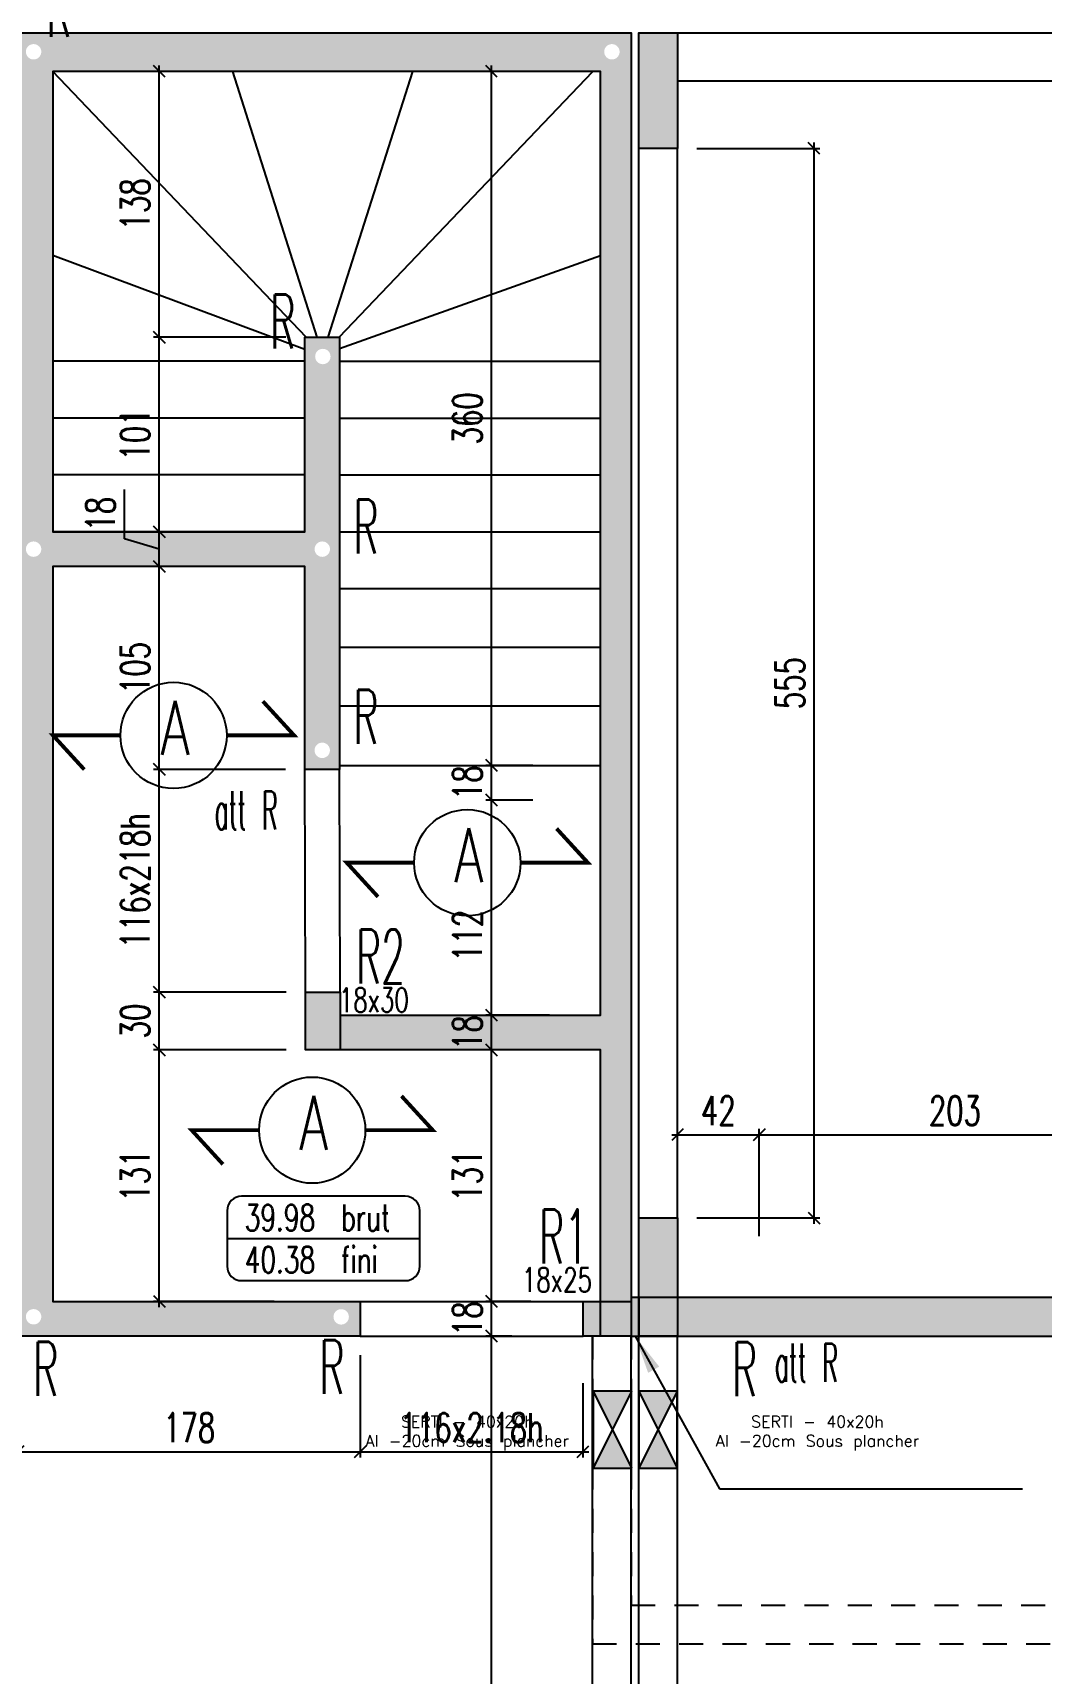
# Model space of a CAD drawing. Extents: x 307 to 786, y -197 to -94.
# Drawn here: x 400.86 to 406.1, y -173.38 to -164.86 of the extents above; entities that cross this region are included whole.
import ezdxf
from ezdxf.enums import TextEntityAlignment as Align

# ---------------------------------------------------------------- set-up
doc = ezdxf.new("R2010")
doc.units = 0
doc.header["$LTSCALE"] = 0.5
doc.header["$MEASUREMENT"] = 0
for name, pattern in [('CACHE', [0.375, 0.25, -0.125]), ('CACHE2', [0.1875, 0.125, -0.0625]), ('CONTINU', [0])]:
    doc.linetypes.add(name, pattern=pattern)
doc.layers.get('DEFPOINTS').update_dxf_attribs({"linetype": 'CONTINUOUS'})
for name, color, linetype in [('1_AJSA_circulv', 142, 'CONTINUOUS'), ('1_AJSA_vue2', 13, 'CONTINUOUS'), ('_ SERTI RESERVATION ENEDIS', 6, 'CONTINU'), ('_ SERTI RESERVATION SG', 6, 'CONTINU'), ('COTATION', 7, 'CONTINUOUS'), ('HABILLAGE', 7, 'CONTINUOUS'), ('MURS', 3, 'CONTINUOUS'), ('PLANCHER', 7, 'CONTINUOUS'), ('POCHAGE', 254, 'CONTINUOUS'), ('POTEAUX', 1, 'CONTINUOUS'), ('POUTRES', 2, 'CONTINUOUS'), ('REPERE-RAID', 4, 'CONTINUOUS')]:
    doc.layers.add(name, color=color, linetype=linetype)
doc.styles.add('ROMANS8', font='romans.shx', dxfattribs={"width": 0.7})
doc.styles.get("Standard").update_dxf_attribs({"font": 'txt.shx'})
doc.dimstyles.new('COT50 cm', dxfattribs={"dimtxt": 0.15, "dimasz": 0.06, "dimexe": 0.03, "dimexo": 0.1, "dimgap": 0.05, "dimtad": 1, "dimdec": 0, "dimlfac": 100, "dimzin": 0, "dimdsep": 46, "dimtxsty": 'ROMANS8', "dimblk1": 'OBLIQUE', "dimblk2": 'OBLIQUE', "dimsah": 1, "dimcen": 0.03, "dimdle": 0.03, "dimclrt": 1, "dimadec": 0, "dimazin": 0, "dimtfac": 1, "dimtdec": 0, "dimtmove": 0, "dimatfit": 3, "dimfxl": 1, "dimfxlon": 1, "dimtolj": 1, "dimtzin": 0, "dimlwd": -1, "dimlwe": -1, "dimarcsym": 0})

# ---------------------------------------------------------------- blocks, each defined once
blk = doc.blocks.new('139')
at = {"layer": 'HABILLAGE', "color": 7}
blk.add_line((-0.665, 0), (0.665, 0), dxfattribs=at)
at = {"layer": 'HABILLAGE'}
blk.add_lwpolyline([(-0.565, -0.291), (0.565, -0.291, 0.414214), (0.665, -0.191), (0.665, 0.191, 0.414214), (0.565, 0.291), (-0.565, 0.291, 0.414214), (-0.665, 0.191), (-0.665, -0.191, 0.414214)], format="xyb", close=True, dxfattribs=at)
at = {"layer": 'HABILLAGE', "color": 1, "width": 0.7}
for s, p in [('brut', (0.121, 0.054)), ('fini', (0.121, -0.237))]:
    blk.add_text(s, height=0.18, dxfattribs=at).set_placement(p)
for tag, p in [('NIVBRUT', (-0.543, 0.054)), ('NIVFINI', (-0.543, -0.237))]:
    blk.add_attdef(tag, p, '', height=0.18, dxfattribs=at)
blk = doc.blocks.new('_Oblique')
at = {"layer": 'COTATION', "color": 0, "lineweight": -2}
blk.add_line((-0.5, -0.5), (0.5, 0.5), dxfattribs=at)
blk = doc.blocks.new('*D1189')
at = {"layer": 'COTATION', "color": 0, "transparency": 16777216}
for p, q in [((401.5207, -171.4763), (401.5207, -170.111)), ((402.1793, -170.141), (401.4907, -170.141)), ((402.1175, -171.4463), (401.4907, -171.4463))]:
    blk.add_line(p, q, dxfattribs=at)
at = {"layer": 'DEFPOINTS', "color": 0, "transparency": 16777216}
for p in [(401.5207, -170.141), (402.2793, -170.141), (402.2175, -171.4463)]:
    blk.add_point(p, dxfattribs=at)
at = {"layer": 'COTATION', "color": 0, "transparency": 16777216, "xscale": 0.06, "yscale": 0.06, "zscale": 0.06}
for p, rotation in [((401.5207, -170.141), 90), ((401.5207, -171.4463), 270)]:
    blk.add_blockref('_Oblique', p, dxfattribs=dict(at, rotation=rotation))
at = {"layer": 'COTATION', "color": 1, "transparency": 16777216, "insert": (401.3957, -170.7936), "char_height": 0.15, "attachment_point": 5, "rotation": 90, "style": 'ROMANS8'}
blk.add_mtext('\\A1;131', dxfattribs=at)
blk = doc.blocks.new('*D1190')
at = {"layer": 'COTATION', "color": 0, "transparency": 16777216}
for p, q in [((402.1792, -169.841), (401.4907, -169.841)), ((401.5207, -170.171), (401.5207, -169.811)), ((402.1793, -170.141), (401.4907, -170.141))]:
    blk.add_line(p, q, dxfattribs=at)
at = {"layer": 'DEFPOINTS', "color": 0, "transparency": 16777216}
for p in [(401.5207, -169.841), (402.2792, -169.841), (402.2793, -170.141)]:
    blk.add_point(p, dxfattribs=at)
at = {"layer": 'COTATION', "color": 0, "transparency": 16777216, "xscale": 0.06, "yscale": 0.06, "zscale": 0.06}
for p, rotation in [((401.5207, -169.841), 90), ((401.5207, -170.141), 270)]:
    blk.add_blockref('_Oblique', p, dxfattribs=dict(at, rotation=rotation))
at = {"layer": 'COTATION', "color": 1, "transparency": 16777216, "insert": (401.3957, -169.991), "char_height": 0.15, "attachment_point": 5, "rotation": 90, "style": 'ROMANS8'}
blk.add_mtext('\\A1;30', dxfattribs=at)
blk = doc.blocks.new('*D1191')
at = {"layer": 'COTATION', "color": 0, "transparency": 16777216}
for p, q in [((401.5207, -169.871), (401.5207, -168.655)), ((402.1766, -168.685), (401.4907, -168.685)), ((402.1792, -169.841), (401.4907, -169.841))]:
    blk.add_line(p, q, dxfattribs=at)
at = {"layer": 'DEFPOINTS', "color": 0, "transparency": 16777216}
for p in [(401.5207, -168.685), (402.2766, -168.685), (402.2792, -169.841)]:
    blk.add_point(p, dxfattribs=at)
at = {"layer": 'COTATION', "color": 0, "transparency": 16777216, "xscale": 0.06, "yscale": 0.06, "zscale": 0.06}
for p, rotation in [((401.5207, -168.685), 90), ((401.5207, -169.841), 270)]:
    blk.add_blockref('_Oblique', p, dxfattribs=dict(at, rotation=rotation))
at = {"layer": 'COTATION', "color": 1, "transparency": 16777216, "insert": (401.3957, -169.263), "char_height": 0.15, "attachment_point": 5, "rotation": 90, "style": 'ROMANS8'}
blk.add_mtext('\\A1;116x218h', dxfattribs=at)
blk = doc.blocks.new('*D1192')
at = {"layer": 'COTATION', "color": 0, "transparency": 16777216}
for p, q in [((401.9978, -167.6317), (401.4907, -167.6317)), ((401.5207, -168.715), (401.5207, -167.6017)), ((402.1766, -168.685), (401.4907, -168.685))]:
    blk.add_line(p, q, dxfattribs=at)
at = {"layer": 'DEFPOINTS', "color": 0, "transparency": 16777216}
for p in [(401.5207, -167.6317), (402.0978, -167.6317), (402.2766, -168.685)]:
    blk.add_point(p, dxfattribs=at)
at = {"layer": 'COTATION', "color": 0, "transparency": 16777216, "xscale": 0.06, "yscale": 0.06, "zscale": 0.06}
for p, rotation in [((401.5207, -167.6317), 90), ((401.5207, -168.685), 270)]:
    blk.add_blockref('_Oblique', p, dxfattribs=dict(at, rotation=rotation))
at = {"layer": 'COTATION', "color": 1, "transparency": 16777216, "insert": (401.3957, -168.1583), "char_height": 0.15, "attachment_point": 5, "rotation": 90, "style": 'ROMANS8'}
blk.add_mtext('\\A1;105', dxfattribs=at)
blk = doc.blocks.new('*D1193')
at = {"layer": 'COTATION', "color": 0, "transparency": 16777216}
for p, q in [((401.3407, -167.4876), (401.3407, -167.2326)), ((401.5207, -167.5416), (401.3407, -167.4876)), ((401.9978, -167.4516), (401.4907, -167.4516)), ((401.5207, -167.6617), (401.5207, -167.4216)), ((401.9978, -167.6317), (401.4907, -167.6317))]:
    blk.add_line(p, q, dxfattribs=at)
at = {"layer": 'DEFPOINTS', "color": 0, "transparency": 16777216}
for p in [(401.5207, -167.4516), (402.0978, -167.4516), (402.0978, -167.6317)]:
    blk.add_point(p, dxfattribs=at)
at = {"layer": 'COTATION', "color": 0, "transparency": 16777216, "xscale": 0.06, "yscale": 0.06, "zscale": 0.06}
for p, rotation in [((401.5207, -167.4516), 90), ((401.5207, -167.6317), 270)]:
    blk.add_blockref('_Oblique', p, dxfattribs=dict(at, rotation=rotation))
at = {"layer": 'COTATION', "color": 1, "transparency": 16777216, "insert": (401.2157, -167.3601), "char_height": 0.15, "attachment_point": 5, "rotation": 90, "style": 'ROMANS8'}
blk.add_mtext('\\A1;18', dxfattribs=at)
blk = doc.blocks.new('*D1194')
at = {"layer": 'COTATION', "color": 0, "transparency": 16777216}
for p, q in [((402.1767, -166.4416), (401.4907, -166.4416)), ((401.5207, -167.4816), (401.5207, -166.4116)), ((401.9978, -167.4516), (401.4907, -167.4516))]:
    blk.add_line(p, q, dxfattribs=at)
at = {"layer": 'DEFPOINTS', "color": 0, "transparency": 16777216}
for p in [(401.5207, -166.4416), (402.2767, -166.4416), (402.0978, -167.4516)]:
    blk.add_point(p, dxfattribs=at)
at = {"layer": 'COTATION', "color": 0, "transparency": 16777216, "xscale": 0.06, "yscale": 0.06, "zscale": 0.06}
for p, rotation in [((401.5207, -166.4416), 90), ((401.5207, -167.4516), 270)]:
    blk.add_blockref('_Oblique', p, dxfattribs=dict(at, rotation=rotation))
at = {"layer": 'COTATION', "color": 1, "transparency": 16777216, "insert": (401.3957, -166.9466), "char_height": 0.15, "attachment_point": 5, "rotation": 90, "style": 'ROMANS8'}
blk.add_mtext('\\A1;101', dxfattribs=at)
blk = doc.blocks.new('*D1195')
at = {"layer": 'COTATION', "color": 0, "transparency": 16777216}
for p, q in [((401.9883, -165.0613), (401.4907, -165.0613)), ((401.5207, -166.4716), (401.5207, -165.0313)), ((402.1767, -166.4416), (401.4907, -166.4416))]:
    blk.add_line(p, q, dxfattribs=at)
at = {"layer": 'DEFPOINTS', "color": 0, "transparency": 16777216}
for p in [(401.5207, -165.0613), (402.0883, -165.0613), (402.2767, -166.4416)]:
    blk.add_point(p, dxfattribs=at)
at = {"layer": 'COTATION', "color": 0, "transparency": 16777216, "xscale": 0.06, "yscale": 0.06, "zscale": 0.06}
for p, rotation in [((401.5207, -165.0613), 90), ((401.5207, -166.4416), 270)]:
    blk.add_blockref('_Oblique', p, dxfattribs=dict(at, rotation=rotation))
at = {"layer": 'COTATION', "color": 1, "transparency": 16777216, "insert": (401.3957, -165.7514), "char_height": 0.15, "attachment_point": 5, "rotation": 90, "style": 'ROMANS8'}
blk.add_mtext('\\A1;138', dxfattribs=at)
blk = doc.blocks.new('*D1199')
at = {"layer": 'COTATION', "color": 0, "transparency": 16777216}
for p, q in [((403.3497, -171.6262), (403.2149, -171.6262)), ((403.2449, -176.9095), (403.2449, -171.5962)), ((403.6666, -176.8795), (403.2149, -176.8795))]:
    blk.add_line(p, q, dxfattribs=at)
at = {"layer": 'DEFPOINTS', "color": 0, "transparency": 16777216}
for p in [(403.2449, -171.6262), (403.4497, -171.6262), (403.7666, -176.8795)]:
    blk.add_point(p, dxfattribs=at)
at = {"layer": 'COTATION', "color": 0, "transparency": 16777216, "xscale": 0.06, "yscale": 0.06, "zscale": 0.06}
for p, rotation in [((403.2449, -171.6262), 90), ((403.2449, -176.8795), 270)]:
    blk.add_blockref('_Oblique', p, dxfattribs=dict(at, rotation=rotation))
at = {"layer": 'COTATION', "color": 1, "transparency": 16777216, "insert": (403.1199, -174.2528), "char_height": 0.15, "attachment_point": 5, "rotation": 90, "style": 'ROMANS8'}
blk.add_mtext('\\A1;525', dxfattribs=at)
blk = doc.blocks.new('*D1200')
at = {"layer": 'COTATION', "color": 0, "transparency": 16777216}
for p, q in [((403.4483, -171.4463), (403.2149, -171.4463)), ((403.2449, -171.6562), (403.2449, -171.4163)), ((403.3497, -171.6262), (403.2149, -171.6262))]:
    blk.add_line(p, q, dxfattribs=at)
at = {"layer": 'DEFPOINTS', "color": 0, "transparency": 16777216}
for p in [(403.2449, -171.4463), (403.5483, -171.4463), (403.4497, -171.6262)]:
    blk.add_point(p, dxfattribs=at)
at = {"layer": 'COTATION', "color": 0, "transparency": 16777216, "xscale": 0.06, "yscale": 0.06, "zscale": 0.06}
for p, rotation in [((403.2449, -171.4463), 90), ((403.2449, -171.6262), 270)]:
    blk.add_blockref('_Oblique', p, dxfattribs=dict(at, rotation=rotation))
at = {"layer": 'COTATION', "color": 1, "transparency": 16777216, "insert": (403.1199, -171.5362), "char_height": 0.15, "attachment_point": 5, "rotation": 90, "style": 'ROMANS8'}
blk.add_mtext('\\A1;18', dxfattribs=at)
blk = doc.blocks.new('*D1201')
at = {"layer": 'COTATION', "color": 0, "transparency": 16777216}
for p, q in [((403.2449, -171.4763), (403.2449, -170.111)), ((403.5455, -170.141), (403.2149, -170.141)), ((403.4483, -171.4463), (403.2149, -171.4463))]:
    blk.add_line(p, q, dxfattribs=at)
at = {"layer": 'DEFPOINTS', "color": 0, "transparency": 16777216}
for p in [(403.2449, -170.141), (403.6455, -170.141), (403.5483, -171.4463)]:
    blk.add_point(p, dxfattribs=at)
at = {"layer": 'COTATION', "color": 0, "transparency": 16777216, "xscale": 0.06, "yscale": 0.06, "zscale": 0.06}
for p, rotation in [((403.2449, -170.141), 90), ((403.2449, -171.4463), 270)]:
    blk.add_blockref('_Oblique', p, dxfattribs=dict(at, rotation=rotation))
at = {"layer": 'COTATION', "color": 1, "transparency": 16777216, "insert": (403.1199, -170.7936), "char_height": 0.15, "attachment_point": 5, "rotation": 90, "style": 'ROMANS8'}
blk.add_mtext('\\A1;131', dxfattribs=at)
blk = doc.blocks.new('*D1202')
at = {"layer": 'COTATION', "color": 0, "transparency": 16777216}
for p, q in [((403.5455, -169.9609), (403.2149, -169.9609)), ((403.2449, -170.171), (403.2449, -169.9309)), ((403.5455, -170.141), (403.2149, -170.141))]:
    blk.add_line(p, q, dxfattribs=at)
at = {"layer": 'DEFPOINTS', "color": 0, "transparency": 16777216}
for p in [(403.2449, -169.9609), (403.6455, -169.9609), (403.6455, -170.141)]:
    blk.add_point(p, dxfattribs=at)
at = {"layer": 'COTATION', "color": 0, "transparency": 16777216, "xscale": 0.06, "yscale": 0.06, "zscale": 0.06}
for p, rotation in [((403.2449, -169.9609), 90), ((403.2449, -170.141), 270)]:
    blk.add_blockref('_Oblique', p, dxfattribs=dict(at, rotation=rotation))
at = {"layer": 'COTATION', "color": 1, "transparency": 16777216, "insert": (403.1199, -170.051), "char_height": 0.15, "attachment_point": 5, "rotation": 90, "style": 'ROMANS8'}
blk.add_mtext('\\A1;18', dxfattribs=at)
blk = doc.blocks.new('*D1203')
at = {"layer": 'COTATION', "color": 0, "transparency": 16777216}
for p, q in [((403.4597, -168.8442), (403.2149, -168.8442)), ((403.2449, -169.9909), (403.2449, -168.8142)), ((403.5455, -169.9609), (403.2149, -169.9609))]:
    blk.add_line(p, q, dxfattribs=at)
at = {"layer": 'DEFPOINTS', "color": 0, "transparency": 16777216}
for p in [(403.2449, -168.8442), (403.5597, -168.8442), (403.6455, -169.9609)]:
    blk.add_point(p, dxfattribs=at)
at = {"layer": 'COTATION', "color": 0, "transparency": 16777216, "xscale": 0.06, "yscale": 0.06, "zscale": 0.06}
for p, rotation in [((403.2449, -168.8442), 90), ((403.2449, -169.9609), 270)]:
    blk.add_blockref('_Oblique', p, dxfattribs=dict(at, rotation=rotation))
at = {"layer": 'COTATION', "color": 1, "transparency": 16777216, "insert": (403.1199, -169.5489), "char_height": 0.15, "attachment_point": 5, "rotation": 90, "style": 'ROMANS8'}
blk.add_mtext('\\A1;112', dxfattribs=at)
blk = doc.blocks.new('*D1204')
at = {"layer": 'COTATION', "color": 0, "transparency": 16777216}
for p, q in [((403.4597, -168.6642), (403.2149, -168.6642)), ((403.2449, -168.8742), (403.2449, -168.6342)), ((403.4597, -168.8442), (403.2149, -168.8442))]:
    blk.add_line(p, q, dxfattribs=at)
at = {"layer": 'DEFPOINTS', "color": 0, "transparency": 16777216}
for p in [(403.2449, -168.6642), (403.5597, -168.6642), (403.5597, -168.8442)]:
    blk.add_point(p, dxfattribs=at)
at = {"layer": 'COTATION', "color": 0, "transparency": 16777216, "xscale": 0.06, "yscale": 0.06, "zscale": 0.06}
for p, rotation in [((403.2449, -168.6642), 90), ((403.2449, -168.8442), 270)]:
    blk.add_blockref('_Oblique', p, dxfattribs=dict(at, rotation=rotation))
at = {"layer": 'COTATION', "color": 1, "transparency": 16777216, "insert": (403.1199, -168.7542), "char_height": 0.15, "attachment_point": 5, "rotation": 90, "style": 'ROMANS8'}
blk.add_mtext('\\A1;18', dxfattribs=at)
blk = doc.blocks.new('*D1205')
at = {"layer": 'COTATION', "color": 0, "transparency": 16777216}
for p, q in [((403.5108, -165.0613), (403.2149, -165.0613)), ((403.2449, -168.6942), (403.2449, -165.0313)), ((403.4597, -168.6642), (403.2149, -168.6642))]:
    blk.add_line(p, q, dxfattribs=at)
at = {"layer": 'DEFPOINTS', "color": 0, "transparency": 16777216}
for p in [(403.2449, -165.0613), (403.6108, -165.0613), (403.5597, -168.6642)]:
    blk.add_point(p, dxfattribs=at)
at = {"layer": 'COTATION', "color": 0, "transparency": 16777216, "xscale": 0.06, "yscale": 0.06, "zscale": 0.06}
for p, rotation in [((403.2449, -165.0613), 90), ((403.2449, -168.6642), 270)]:
    blk.add_blockref('_Oblique', p, dxfattribs=dict(at, rotation=rotation))
at = {"layer": 'COTATION', "color": 1, "transparency": 16777216, "insert": (403.1199, -166.8627), "char_height": 0.15, "attachment_point": 5, "rotation": 90, "style": 'ROMANS8'}
blk.add_mtext('\\A1;360', dxfattribs=at)
blk = doc.blocks.new('*D1316')
at = {"layer": 'COTATION', "color": 0, "transparency": 16777216}
for p, q in [((402.5637, -171.7263), (402.5637, -172.2566)), ((400.7886, -171.8717), (400.7886, -172.2566)), ((400.7586, -172.2266), (402.5937, -172.2266))]:
    blk.add_line(p, q, dxfattribs=at)
at = {"layer": 'DEFPOINTS', "color": 0, "transparency": 16777216}
for p in [(402.5637, -171.6263), (400.7886, -171.7717), (402.5637, -172.2266)]:
    blk.add_point(p, dxfattribs=at)
at = {"layer": 'COTATION', "color": 0, "transparency": 16777216, "xscale": 0.06, "yscale": 0.06, "zscale": 0.06, "rotation": 180}
blk.add_blockref('_Oblique', (400.7886, -172.2266), dxfattribs=at)
at = {"layer": 'COTATION', "color": 0, "transparency": 16777216, "xscale": 0.06, "yscale": 0.06, "zscale": 0.06}
blk.add_blockref('_Oblique', (402.5637, -172.2266), dxfattribs=at)
at = {"layer": 'COTATION', "color": 1, "transparency": 16777216, "insert": (401.6761, -172.1016), "char_height": 0.15, "attachment_point": 5, "style": 'ROMANS8'}
blk.add_mtext('\\A1;178', dxfattribs=at)
blk = doc.blocks.new('*D1317')
at = {"layer": 'COTATION', "color": 0, "transparency": 16777216}
for p, q in [((402.5637, -171.7263), (402.5637, -172.2566)), ((403.7196, -171.8715), (403.7196, -172.2566)), ((402.5337, -172.2266), (403.7496, -172.2266))]:
    blk.add_line(p, q, dxfattribs=at)
at = {"layer": 'DEFPOINTS', "color": 0, "transparency": 16777216}
for p in [(402.5637, -171.6263), (403.7196, -171.7715), (403.7196, -172.2266)]:
    blk.add_point(p, dxfattribs=at)
at = {"layer": 'COTATION', "color": 0, "transparency": 16777216, "xscale": 0.06, "yscale": 0.06, "zscale": 0.06, "rotation": 180}
blk.add_blockref('_Oblique', (402.5637, -172.2266), dxfattribs=at)
at = {"layer": 'COTATION', "color": 0, "transparency": 16777216, "xscale": 0.06, "yscale": 0.06, "zscale": 0.06}
blk.add_blockref('_Oblique', (403.7196, -172.2266), dxfattribs=at)
at = {"layer": 'COTATION', "color": 1, "transparency": 16777216, "insert": (403.1416, -172.1016), "char_height": 0.15, "attachment_point": 5, "style": 'ROMANS8'}
blk.add_mtext('\\A1;116x2.18h', dxfattribs=at)
blk = doc.blocks.new('*D1318')
at = {"layer": 'COTATION', "color": 0, "transparency": 16777216}
for p, q in [((404.2099, -170.773), (404.2099, -170.5513)), ((404.6346, -171.1074), (404.6346, -170.5513)), ((404.1799, -170.5813), (404.6646, -170.5813))]:
    blk.add_line(p, q, dxfattribs=at)
at = {"layer": 'DEFPOINTS', "color": 0, "transparency": 16777216}
for p in [(404.6346, -170.5813), (404.2099, -170.873), (404.6346, -171.2074)]:
    blk.add_point(p, dxfattribs=at)
at = {"layer": 'COTATION', "color": 0, "transparency": 16777216, "xscale": 0.06, "yscale": 0.06, "zscale": 0.06, "rotation": 180}
blk.add_blockref('_Oblique', (404.2099, -170.5813), dxfattribs=at)
at = {"layer": 'COTATION', "color": 0, "transparency": 16777216, "xscale": 0.06, "yscale": 0.06, "zscale": 0.06}
blk.add_blockref('_Oblique', (404.6346, -170.5813), dxfattribs=at)
at = {"layer": 'COTATION', "color": 1, "transparency": 16777216, "insert": (404.4223, -170.4563), "char_height": 0.15, "attachment_point": 5, "style": 'ROMANS8'}
blk.add_mtext('\\A1;42', dxfattribs=at)
blk = doc.blocks.new('*D1319')
at = {"layer": 'COTATION', "color": 0, "transparency": 16777216}
for p, q in [((404.6346, -171.1074), (404.6346, -170.5513)), ((406.6646, -171.1074), (406.6646, -170.5513)), ((404.6046, -170.5813), (406.6946, -170.5813))]:
    blk.add_line(p, q, dxfattribs=at)
at = {"layer": 'DEFPOINTS', "color": 0, "transparency": 16777216}
for p in [(406.6646, -170.5813), (404.6346, -171.2074), (406.6646, -171.2074)]:
    blk.add_point(p, dxfattribs=at)
at = {"layer": 'COTATION', "color": 0, "transparency": 16777216, "xscale": 0.06, "yscale": 0.06, "zscale": 0.06, "rotation": 180}
blk.add_blockref('_Oblique', (404.6346, -170.5813), dxfattribs=at)
at = {"layer": 'COTATION', "color": 0, "transparency": 16777216, "xscale": 0.06, "yscale": 0.06, "zscale": 0.06}
blk.add_blockref('_Oblique', (406.6646, -170.5813), dxfattribs=at)
at = {"layer": 'COTATION', "color": 1, "transparency": 16777216, "insert": (405.6496, -170.4563), "char_height": 0.15, "attachment_point": 5, "style": 'ROMANS8'}
blk.add_mtext('\\A1;203', dxfattribs=at)
blk = doc.blocks.new('*D1609')
at = {"layer": 'COTATION', "color": 0, "transparency": 16777216}
for p, q in [((404.9189, -171.0431), (404.9189, -165.4313)), ((404.3099, -165.4613), (404.9489, -165.4613)), ((404.3099, -171.0131), (404.9489, -171.0131))]:
    blk.add_line(p, q, dxfattribs=at)
at = {"layer": 'DEFPOINTS', "color": 0, "transparency": 16777216}
for p in [(404.2099, -165.4613), (404.9189, -165.4613), (404.2099, -171.0131)]:
    blk.add_point(p, dxfattribs=at)
at = {"layer": 'COTATION', "color": 0, "transparency": 16777216, "xscale": 0.06, "yscale": 0.06, "zscale": 0.06}
for p, rotation in [((404.9189, -165.4613), 90), ((404.9189, -171.0131), 270)]:
    blk.add_blockref('_Oblique', p, dxfattribs=dict(at, rotation=rotation))
at = {"layer": 'COTATION', "color": 1, "transparency": 16777216, "insert": (404.7939, -168.2372), "char_height": 0.15, "attachment_point": 5, "rotation": 90, "style": 'ROMANS8'}
blk.add_mtext('\\A1;555', dxfattribs=at)

msp = doc.modelspace()

# ---------------------------------------------------------------- hatches: boundary and pattern name
at = {"layer": '_ SERTI RESERVATION ENEDIS', "linetype": 'CONTINU'}
h = msp.add_hatch(color=6, dxfattribs=at)
h.dxf.hatch_style = 1
h.paths.add_polyline_path([(403.8716, -172.1122), (403.9716, -171.9122), (403.7716, -171.9122)])
h.paths.add_polyline_path([(403.9716, -172.3122), (403.8716, -172.1122), (403.7716, -172.3122)])
h = msp.add_hatch(color=6, dxfattribs=at)
h.dxf.hatch_style = 1
h.paths.add_polyline_path([(404.1089, -172.1122), (404.2089, -171.9122), (404.0089, -171.9122)])
h.paths.add_polyline_path([(404.2089, -172.3122), (404.1089, -172.1122), (404.0089, -172.3122)])
at = {"layer": 'POCHAGE'}
h = msp.add_hatch(color=256, dxfattribs=at)
h.dxf.hatch_style = 1
h.paths.add_polyline_path([(382.173, -164.8613), (382.1728, -162.6513), (375.273, -162.6513), (375.273, -162.8513), (381.973, -162.8513), (381.9728, -169.9414), (382.1728, -169.9413), (382.173, -165.0613), (388.0528, -165.0613), (388.0528, -169.9412), (388.2328, -169.9412), (388.2328, -165.0613), (390.8066, -165.0613), (390.8065, -169.9412), (390.9866, -169.9412), (390.9866, -165.0613), (396.8899, -165.0613), (396.8899, -170.9414), (397.0699, -170.9414), (397.0699, -165.0613), (400.7886, -165.0614), (400.7886, -171.6264), (402.5637, -171.6263), (402.5637, -171.4463), (400.9687, -171.4463), (400.9687, -167.6316), (402.2767, -167.6317), (402.2766, -168.685), (402.4566, -168.685), (402.4566, -166.4416), (402.2767, -166.4416), (402.2767, -167.4516), (400.9687, -167.4516), (400.9687, -165.0612), (400.9687, -165.0613), (403.8098, -165.0613), (403.8098, -169.9609), (402.4592, -169.9609), (402.4592, -169.8409), (402.2793, -169.8409), (402.2793, -170.141), (403.8098, -170.141), (403.8098, -171.6263), (403.969, -171.6263), (403.969, -171.621), (403.9699, -164.8613)])
edge = h.paths.add_edge_path(flags=16)
edge.add_arc((396.9697, -164.9585), 0.04, 0, 360)
edge = h.paths.add_edge_path(flags=16)
edge.add_arc((400.8684, -164.9598), 0.04, 0, 360)
edge = h.paths.add_edge_path(flags=16)
edge.add_arc((400.8684, -167.5416), 0.04, 0, 360)
edge = h.paths.add_edge_path(flags=16)
edge.add_arc((402.3696, -166.5416), 0.04, 0, 360)
edge = h.paths.add_edge_path(flags=16)
edge.add_arc((402.3667, -167.5416), 0.04, 0, 360)
edge = h.paths.add_edge_path(flags=16)
edge.add_arc((403.8697, -164.9598), 0.04, 0, 360)
edge = h.paths.add_edge_path(flags=16)
edge.add_arc((402.3663, -168.586), 0.04, 0, 360)
edge = h.paths.add_edge_path(flags=16)
edge.add_arc((400.8684, -171.5263), 0.04, 0, 360)
edge = h.paths.add_edge_path(flags=16)
edge.add_arc((402.4647, -171.5268), 0.04, 0, 360)
edge = h.paths.add_edge_path(flags=16)
edge.add_arc((390.8965, -164.9575), 0.04, 0, 360)
edge = h.paths.add_edge_path(flags=16)
edge.add_arc((403.8897, -171.5263), 0.04, 0, 360)
edge = h.paths.add_edge_path(flags=16)
edge.add_arc((388.1428, -164.957), 0.04, 0, 360)
edge = h.paths.add_edge_path(flags=16)
edge.add_arc((382.0807, -164.9559), 0.04, 0, 360)
edge = h.paths.add_edge_path(flags=16)
edge.add_arc((382.0811, -162.7541), 0.04, 0, 360)
msp.add_hatch(color=251, dxfattribs=at).paths.add_polyline_path([(403.9696, -171.6263), (404.0096, -171.6263), (404.0096, -171.4263), (403.9696, -171.4263)])
h = msp.add_hatch(color=256, dxfattribs=at)
h.dxf.hatch_style = 1
h.paths.add_polyline_path([(411.1099, -171.4263), (404.0096, -171.4263), (404.0096, -171.6263), (410.9099, -171.6263), (410.9099, -176.8795), (404.0115, -176.8795), (404.0115, -177.0795), (411.1099, -177.0795)])
at = {"layer": 'POTEAUX'}
h = msp.add_hatch(color=256, dxfattribs=at)
h.dxf.hatch_style = 1
h.paths.add_polyline_path([(404.2099, -165.4613), (404.0099, -165.4613), (404.0099, -164.8613), (404.2099, -164.8613)])
h = msp.add_hatch(color=256, dxfattribs=at)
h.dxf.hatch_style = 1
h.paths.add_polyline_path([(402.4592, -170.1409), (402.2793, -170.1409), (402.2792, -169.8409), (402.4592, -169.8409)])
h = msp.add_hatch(color=256, dxfattribs=at)
h.dxf.hatch_style = 1
h.paths.add_polyline_path([(404.2099, -171.6263), (404.0096, -171.6263), (404.0096, -171.0131), (404.2099, -171.0131)])
h = msp.add_hatch(color=256, dxfattribs=at)
h.dxf.hatch_style = 1
h.paths.add_polyline_path([(403.7197, -171.4463), (403.9696, -171.4463), (403.9696, -171.6263), (403.7197, -171.6263)])

# ---------------------------------------------------------------- linework, layer by layer
at = {"layer": '1_AJSA_circulv', "ltscale": 10}
for p, q in [((402.2836, -166.4416), (400.9687, -165.0613)), ((402.3408, -166.4416), (401.9025, -165.0613)), ((402.3979, -166.4416), (402.8362, -165.0613)), ((402.455, -166.4416), (403.7699, -165.0613)), ((402.2767, -166.5056), (400.9687, -166.0164)), ((402.4567, -166.5003), (403.8098, -166.0164)), ((402.2767, -166.5666), (400.9687, -166.5666)), ((402.2767, -166.8616), (400.9687, -166.8616)), ((402.2767, -167.1566), (400.9687, -167.1566)), ((402.2767, -167.4516), (400.9687, -167.4516))]:
    msp.add_line(p, q, dxfattribs=at)
at = {"layer": '1_AJSA_circulv'}
msp.add_line((402.4567, -166.5666), (403.8098, -166.5666), dxfattribs=at)
at = {"layer": '1_AJSA_circulv', "linetype": 'CACHE2', "ltscale": 100}
for p, q in [((402.4567, -166.8616), (403.8098, -166.8616)), ((402.4567, -167.1566), (403.8098, -167.1566)), ((402.4567, -167.4516), (403.8098, -167.4516)), ((402.4567, -167.7466), (403.8098, -167.7466)), ((403.8098, -168.0516), (402.4567, -168.0516)), ((403.8098, -168.3566), (402.4567, -168.3566))]:
    msp.add_line(p, q, dxfattribs=at)
at = {"layer": '1_AJSA_vue2', "linetype": 'CACHE'}
for points in [[(403.769, -171.6234), (403.769, -173.2234), (409.3091, -173.2234), (409.3095, -182.089), (405.5713, -182.0884)], [(403.969, -171.6234), (403.969, -173.0234), (409.509, -173.0234), (409.509, -182.0891)]]:
    msp.add_lwpolyline(points, dxfattribs=at)
at = {"layer": '_ SERTI RESERVATION ENEDIS', "linetype": 'CONTINU'}
for p, q in [((403.7716, -171.9122), (403.7716, -172.3122)), ((403.9716, -171.9122), (403.7716, -171.9122)), ((403.7716, -171.9122), (403.9716, -172.3122)), ((403.9716, -171.9122), (403.7716, -172.3122)), ((403.9716, -172.3122), (403.9716, -171.9122)), ((404.0089, -171.9122), (404.0089, -172.3122)), ((404.2089, -171.9122), (404.0089, -171.9122)), ((404.0089, -171.9122), (404.2089, -172.3122)), ((404.2089, -171.9122), (404.0089, -172.3122)), ((404.2089, -172.3122), (404.2089, -171.9122)), ((403.7716, -172.3122), (403.9716, -172.3122)), ((404.0089, -172.3122), (404.2089, -172.3122))]:
    msp.add_line(p, q, dxfattribs=at)
at = {"layer": 'COTATION', "color": 251}
msp.add_lwpolyline([(403.9696, -171.6263), (404.0096, -171.6263), (404.0096, -171.4263), (403.9696, -171.4263)], close=True, dxfattribs=at)
at = {"layer": 'MURS', "color": 0}
msp.add_line((402.4565, -168.6642), (403.8098, -168.6642), dxfattribs=at)
at = {"layer": 'MURS'}
for points in [[(382.173, -164.8613), (403.9699, -164.8613), (403.9696, -171.6263), (403.8098, -171.6263), (403.8098, -170.141), (402.2793, -170.141), (402.2793, -169.8409), (402.4592, -169.8409), (402.4592, -169.9609), (403.8098, -169.9609), (403.8098, -165.0613), (400.9687, -165.0613), (400.9687, -167.4516), (402.2767, -167.4516), (402.2767, -166.4416), (402.4566, -166.4416), (402.4566, -168.685), (402.2766, -168.685), (402.2767, -167.6317), (400.9687, -167.6316), (400.9687, -171.4463), (402.5637, -171.4463), (402.5637, -171.6263), (400.7886, -171.6264)], [(404.0097, -177.0795), (411.1099, -177.0795), (411.1099, -171.4263), (404.0096, -171.4263), (404.0096, -171.6263), (410.9099, -171.6263), (410.9099, -176.8795)]]:
    msp.add_lwpolyline(points, dxfattribs=at)
at = {"layer": 'PLANCHER', "color": 1, "const_width": 0.02}
for points in [[(401.8705, -168.5083), (402.2205, -168.5083), (402.0582, -168.3311)], [(401.3192, -168.5083), (400.9692, -168.5083), (401.1315, -168.6855)], [(403.3949, -169.1692), (403.7449, -169.1692), (403.5826, -168.992)], [(402.8436, -169.1692), (402.4936, -169.1692), (402.6559, -169.3464)], [(402.59, -170.5576), (402.94, -170.5576), (402.7777, -170.3804)], [(402.0386, -170.5576), (401.6887, -170.5576), (401.851, -170.7348)]]:
    msp.add_lwpolyline(points, dxfattribs=at)
at = {"layer": 'PLANCHER', "color": 1}
for centre in [(401.5948, -168.5083), (403.1192, -169.1692), (402.3143, -170.5576)]:
    msp.add_circle(centre, 0.2757, dxfattribs=at)
at = {"layer": 'POTEAUX'}
for points in [[(404.2099, -165.4613), (404.0099, -165.4613), (404.0099, -164.8613), (404.2099, -164.8613)], [(402.4592, -170.1409), (402.2793, -170.1409), (402.2792, -169.8409), (402.4592, -169.8409)], [(404.2099, -171.6263), (404.0096, -171.6263), (404.0096, -171.0131), (404.2099, -171.0131)], [(403.7197, -171.4463), (403.9696, -171.4463), (403.9696, -171.6263), (403.7197, -171.6263)]]:
    msp.add_lwpolyline(points, close=True, dxfattribs=at)
at = {"layer": 'POUTRES'}
for p, q in [((404.2099, -164.8613), (410.1199, -164.8613)), ((404.2099, -165.1113), (410.5399, -165.1113)), ((404.0099, -171.0131), (404.0099, -165.4613)), ((404.2099, -171.0131), (404.2099, -165.4613)), ((402.2792, -169.8409), (402.2763, -168.685)), ((402.4592, -169.8409), (402.4566, -168.685)), ((402.5637, -171.4463), (403.7197, -171.4463)), ((402.5637, -171.6263), (403.7197, -171.6261)), ((403.7666, -176.8795), (403.7697, -171.6262)), ((403.9697, -176.8795), (403.9696, -171.6263)), ((404.0104, -176.8795), (404.0098, -171.6263)), ((404.2104, -176.8795), (404.2098, -171.6263))]:
    msp.add_line(p, q, dxfattribs=at)

# ---------------------------------------------------------------- block references
at = {"layer": 'HABILLAGE', "color": 1, "xscale": 0.7521624, "yscale": 0.7521624, "zscale": 0.7521624}
msp.add_blockref('139', (402.3726, -171.1199), dxfattribs=at).add_auto_attribs({'NIVBRUT': '39.98', 'NIVFINI': '40.38'})

# ---------------------------------------------------------------- texts
at = {"layer": '_ SERTI RESERVATION SG', "linetype": 'ByBlock', "char_height": 0.06, "attachment_point": 1}
for insert in [(402.3834, -172.0405), (404.2011, -172.0405)]:
    msp.add_mtext_dynamic_manual_height_columns('\\pxqc;SERTI - 40x20h\\PAI -20cm Sous plancher', width=1.470611, gutter_width=1, heights=[0], dxfattribs=dict(at, insert=insert))
at = {"layer": 'PLANCHER', "color": 1, "width": 0.7}
for p in [(401.6026, -168.4696), (403.127, -169.1304), (402.3221, -170.5189)]:
    msp.add_text('A', height=0.28, dxfattribs=at).set_placement(p, align=Align.MIDDLE)
at = {"layer": 'REPERE-RAID', "color": 4}
for s, height, width, p in [('R', 0.28, 0.519, (400.9348, -164.8825)), ('R', 0.28, 0.519, (402.096, -166.4999)), ('R', 0.28, 0.519, (402.5279, -167.5645)), ('R', 0.28, 0.519, (402.5277, -168.5515)), ('att R', 0.2, 0.45, (401.8071, -168.9976)), ('R2', 0.28, 0.519, (402.5412, -169.7965)), ('R1', 0.28, 0.519, (403.4916, -171.2494)), ('R', 0.28, 0.519, (400.8657, -171.9368)), ('R', 0.28, 0.519, (402.3516, -171.9269)), ('R', 0.28, 0.519, (404.4928, -171.9379)), ('att R', 0.2, 0.45, (404.7146, -171.8648))]:
    msp.add_text(s, height=height, dxfattribs=dict(at, width=width)).set_placement(p)
at = {"layer": 'REPERE-RAID', "color": 1, "style": 'ROMANS8', "width": 0.7}
for s, p in [('18x30', (402.4523, -169.9442)), ('18x25', (403.4027, -171.3972))]:
    msp.add_text(s, height=0.125, dxfattribs=at).set_placement(p)

# ---------------------------------------------------------------- dimensions: what is measured, and where the dimension line sits
at = {"layer": 'COTATION'}
for base, p1, p2, picture, middle in [((401.5207, -165.0613), (402.2767, -166.4416), (402.0883, -165.0613), '*D1195', (401.3957, -165.7514)), ((403.2449, -165.0613), (403.5597, -168.6642), (403.6108, -165.0613), '*D1205', (403.1199, -166.8627)), ((404.9189, -165.4613), (404.2099, -171.0131), (404.2099, -165.4613), '*D1609', (404.7939, -168.2372)), ((401.5207, -166.4416), (402.0978, -167.4516), (402.2767, -166.4416), '*D1194', (401.3957, -166.9466)), ((401.5207, -167.4516), (402.0978, -167.6317), (402.0978, -167.4516), '*D1193', (401.2157, -167.4376)), ((401.5207, -167.6317), (402.2766, -168.685), (402.0978, -167.6317), '*D1192', (401.3957, -168.1583)), ((401.5207, -169.841), (402.2793, -170.141), (402.2792, -169.841), '*D1190', (401.3957, -169.991)), ((403.2449, -170.141), (403.5483, -171.4463), (403.6455, -170.141), '*D1201', (403.1199, -170.7936)), ((403.2449, -171.6262), (403.7666, -176.8795), (403.4497, -171.6262), '*D1199', (403.1199, -174.2528))]:
    dim = msp.add_linear_dim(base=base, p1=p1, p2=p2, angle=90, dimstyle='COT50 cm', override={"dimtmove": 1}, dxfattribs=at)
    dim.commit()
    dim.dimension.update_dxf_attribs({"geometry": picture, "text_midpoint": middle})
dim = msp.add_linear_dim(base=(401.5207, -168.685), p1=(402.2792, -169.841), p2=(402.2766, -168.685), angle=90, text='<>x218h', dimstyle='COT50 cm', override={"dimtmove": 1}, dxfattribs=at)
dim.commit()
dim.dimension.update_dxf_attribs({"geometry": '*D1191', "text_midpoint": (401.3957, -169.263)})
for base, p1, p2, picture, middle in [((403.2449, -168.6642), (403.5597, -168.8442), (403.5597, -168.6642), '*D1204', (403.2449, -168.7542)), ((403.2449, -168.8442), (403.6455, -169.9609), (403.5597, -168.8442), '*D1203', (403.2449, -169.5489)), ((403.2449, -169.9609), (403.6455, -170.141), (403.6455, -169.9609), '*D1202', (403.2449, -170.051)), ((403.2449, -171.4463), (403.4497, -171.6262), (403.5483, -171.4463), '*D1200', (403.2449, -171.5362))]:
    dim = msp.add_linear_dim(base=base, p1=p1, p2=p2, angle=90, dimstyle='COT50 cm', override={"dimtmove": 1}, dxfattribs=at)
    dim.commit()
    dim.dimension.update_dxf_attribs({"geometry": picture, "text_midpoint": middle, "dimtype": 160})
dim = msp.add_linear_dim(base=(401.5207, -170.141), p1=(402.2175, -171.4463), p2=(402.2793, -170.141), angle=90, dimstyle='COT50 cm', dxfattribs=at)
dim.commit()
dim.dimension.update_dxf_attribs({"geometry": '*D1189', "text_midpoint": (401.3957, -170.7936)})
dim = msp.add_linear_dim(base=(404.6346, -170.5813), p1=(404.2099, -170.873), p2=(404.6346, -171.2074), dimstyle='COT50 cm', dxfattribs=at)
dim.commit()
dim.dimension.update_dxf_attribs({"geometry": '*D1318', "text_midpoint": (404.4223, -170.4563)})
for base, p1, p2, picture, middle in [((406.6646, -170.5813), (404.6346, -171.2074), (406.6646, -171.2074), '*D1319', (405.6496, -170.4563)), ((402.5637, -172.2266), (400.7886, -171.7717), (402.5637, -171.6263), '*D1316', (401.6761, -172.1016))]:
    dim = msp.add_linear_dim(base=base, p1=p1, p2=p2, dimstyle='COT50 cm', override={"dimtmove": 1}, dxfattribs=at)
    dim.commit()
    dim.dimension.update_dxf_attribs({"geometry": picture, "text_midpoint": middle})
dim = msp.add_linear_dim(base=(403.7196, -172.2266), p1=(402.5637, -171.6263), p2=(403.7196, -171.7715), text='<>x2.18h', dimstyle='COT50 cm', override={"dimtmove": 1}, dxfattribs=at)
dim.commit()
dim.dimension.update_dxf_attribs({"geometry": '*D1317', "text_midpoint": (403.1416, -172.2266), "dimtype": 160})

# ---------------------------------------------------------------- leaders
msp.add_leader([(403.9896, -171.6263), (404.4287, -172.4188), (406.0008, -172.4188)], dimstyle='COT50 cm', override={"dimasz": 0.2, "dimtad": 0, "dimfxl": 0.5, "dimfxlon": 1}, dxfattribs=at)

doc.saveas('drawing.dxf')
